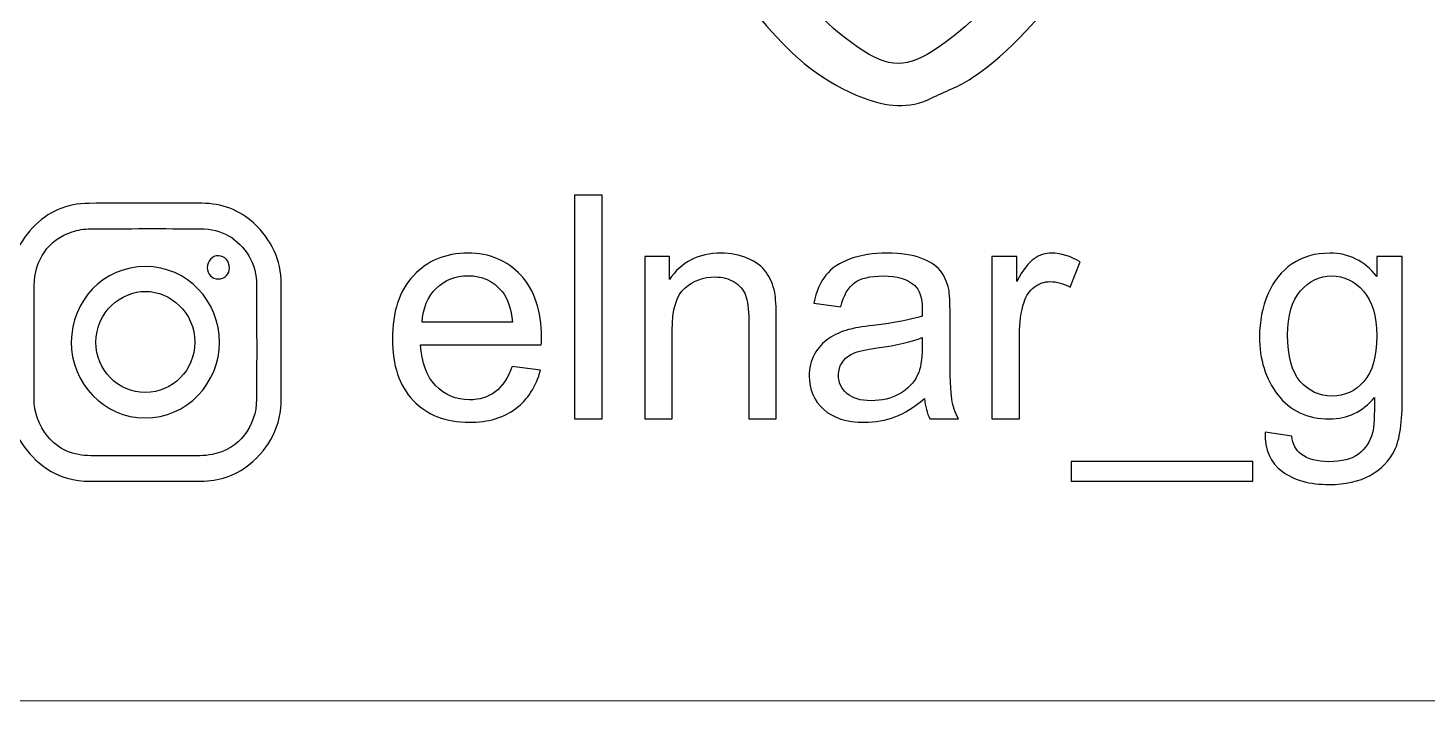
# Model space of a CAD drawing. Header units: millimetres. Extents: x -397.7 to -347.9, y -110.1 to -60.3.
# Drawn here: x -386.54 to -364.54, y -110.08 to -99.51 of the extents above; entities that cross this region are included whole.
import ezdxf

# ---------------------------------------------------------------- set-up
doc = ezdxf.new("R2010")
doc.units = ezdxf.units.MM
doc.header["$MEASUREMENT"] = 0
doc.layers.add('Layer 1', color=7, linetype='Continuous')

msp = doc.modelspace()

# ---------------------------------------------------------------- linework, layer by layer
at = {"layer": 'Layer 1', "color": 250, "lineweight": 18}
msp.add_open_spline([(-391.4236, -60.2835), (-391.4236, -60.2835), (-354.1362, -60.2835), (-354.1362, -60.2835), (-350.6903, -60.2835), (-347.8799, -63.0939), (-347.8799, -66.5398), (-347.8799, -66.5398), (-347.8799, -103.8272), (-347.8799, -103.8272), (-347.8799, -107.2731), (-350.6903, -110.0835), (-354.1362, -110.0835), (-354.1362, -110.0835), (-391.4236, -110.0835), (-391.4236, -110.0835), (-394.8695, -110.0835), (-397.6799, -107.2731), (-397.6799, -103.8272), (-397.6799, -103.8272), (-397.6799, -66.5398), (-397.6799, -66.5398), (-397.6799, -63.0939), (-394.8695, -60.2835), (-391.4236, -60.2835)], degree=3, knots=[0, 0, 0, 0, 0.125, 0.125, 0.125, 0.25, 0.25, 0.25, 0.375, 0.375, 0.375, 0.5, 0.5, 0.5, 0.625, 0.625, 0.625, 0.75, 0.75, 0.75, 0.875, 0.875, 0.875, 1, 1, 1, 1], dxfattribs=at)
msp.add_open_spline([(-391.4236, -60.2835), (-391.4236, -60.2835), (-354.1362, -60.2835), (-354.1362, -60.2835), (-350.6903, -60.2835), (-347.8799, -63.0939), (-347.8799, -66.5398), (-347.8799, -66.5398), (-347.8799, -103.8272), (-347.8799, -103.8272), (-347.8799, -107.2731), (-350.6903, -110.0835), (-354.1362, -110.0835), (-354.1362, -110.0835), (-391.4236, -110.0835), (-391.4236, -110.0835), (-394.8695, -110.0835), (-397.6799, -107.2731), (-397.6799, -103.8272), (-397.6799, -103.8272), (-397.6799, -66.5398), (-397.6799, -66.5398), (-397.6799, -63.0939), (-394.8695, -60.2835), (-391.4236, -60.2835)], degree=3, knots=[0, 0, 0, 0, 0.125, 0.125, 0.125, 0.25, 0.25, 0.25, 0.375, 0.375, 0.375, 0.5, 0.5, 0.5, 0.625, 0.625, 0.625, 0.75, 0.75, 0.75, 0.875, 0.875, 0.875, 1, 1, 1, 1], dxfattribs=at)
at = {"layer": 'Layer 1', "color": 240}
for points, knots in [([(-380.0322, -93.0108), (-379.7743, -92.6962), (-379.5168, -92.3813), (-379.2358, -92.0384), (-379.4155, -91.9986), (-379.5666, -91.9649), (-379.7176, -91.9309), (-380.7111, -91.7096), (-381.6604, -91.3887), (-382.4381, -90.6953), (-382.8928, -90.2902), (-383.1738, -89.7971), (-383.1805, -89.1672), (-383.1812, -89.0913), (-383.2494, -88.9905), (-383.3162, -88.9442), (-384.9283, -87.8229), (-385.59, -86.2516), (-385.5151, -84.3286), (-385.5143, -84.3088), (-385.5048, -84.2893), (-385.4943, -84.2512), (-385.4313, -84.2464), (-385.3642, -84.2397), (-385.2974, -84.2373), (-385.23, -84.2345), (-385.1624, -84.2366), (-385.0394, -84.2366), (-385.1, -84.1275), (-385.1291, -84.0551), (-385.1751, -83.9957), (-386.0364, -82.8843), (-386.6276, -81.647), (-386.9152, -80.2685), (-387.2556, -78.6378), (-387.2206, -77.0086), (-386.7425, -75.4185), (-386.2719, -73.8536), (-385.4215, -72.5116), (-384.09, -71.5191), (-383.8469, -71.3378), (-383.5675, -71.2037), (-383.2994, -71.0583), (-383.2133, -71.0118), (-383.1091, -70.999), (-382.9911, -71.013), (-383.035, -71.0524), (-383.0736, -71.1001), (-383.1232, -71.1298), (-384.1434, -71.7392), (-384.7919, -72.6651), (-385.2993, -73.7042), (-386.4491, -76.06), (-386.483, -78.4877), (-385.7223, -80.9537), (-385.4127, -81.9578), (-384.9333, -82.8818), (-384.2947, -83.7198), (-384.2704, -83.7519), (-384.252, -83.7887), (-384.2114, -83.8544), (-384.3472, -83.8645), (-384.463, -83.8601), (-384.5711, -83.8872), (-384.6254, -83.9008), (-384.7088, -83.9761), (-384.7054, -84.0169), (-384.6334, -84.8041), (-384.6424, -85.6056), (-384.3443, -86.3566), (-383.9886, -87.253), (-383.3716, -87.9355), (-382.581, -88.4687), (-382.4574, -88.5518), (-382.3837, -88.6341), (-382.3663, -88.7926), (-382.2621, -89.7418), (-381.6968, -90.3769), (-380.9048, -90.8243), (-380.1624, -91.2437), (-379.3632, -91.5235), (-378.517, -91.6585), (-378.4612, -91.6673), (-378.4089, -91.6984), (-378.3113, -91.7363), (-378.6392, -91.9765), (-378.9561, -92.1679), (-379.1265, -92.5403), (-378.9108, -92.5856), (-378.7151, -92.6163), (-378.5256, -92.6682), (-378.2579, -92.7419), (-377.9961, -92.8365), (-377.7288, -92.9112), (-377.589, -92.95), (-377.5448, -93.0142), (-377.5683, -93.1638), (-377.6397, -93.6166), (-377.6199, -94.0676), (-377.4612, -94.5017), (-377.2885, -94.9745), (-376.9825, -95.3438), (-376.5546, -95.6107), (-376.5144, -95.6358), (-376.4795, -95.6686), (-376.4314, -95.7067), (-376.7696, -96.0734), (-377.0552, -96.4611), (-377.1386, -96.9729), (-376.9174, -97.0102), (-376.7048, -97.0318), (-376.4996, -97.0832), (-375.7403, -97.2734), (-375.225, -97.7618), (-374.8118, -98.4116), (-374.465, -98.9571), (-374.0371, -99.4473), (-373.4947, -99.8188), (-373.0019, -100.1563), (-372.7301, -100.1512), (-372.2367, -99.8196), (-371.6405, -99.4194), (-371.2006, -98.8687), (-370.8217, -98.2786), (-370.38, -97.59), (-369.7799, -97.1788), (-368.9867, -97.0305), (-368.9182, -97.0181), (-368.8484, -97.015), (-368.7791, -97.0086), (-368.7196, -97.003), (-368.6598, -96.999), (-368.577, -96.9926), (-368.6832, -96.4722), (-368.9411, -96.0642), (-369.2647, -95.7462), (-368.9957, -95.4708), (-368.7056, -95.2358), (-368.4946, -94.9441), (-368.1557, -94.4754), (-368.0822, -93.9246), (-368.1347, -93.352), (-368.177, -92.8853), (-368.2577, -92.998), (-367.8013, -92.8442), (-367.4608, -92.7295), (-367.1023, -92.6682), (-366.752, -92.5824), (-366.7075, -92.5711), (-366.6649, -92.5536), (-366.6092, -92.5347), (-366.7655, -92.1647), (-367.0871, -91.9773), (-367.4252, -91.7355), (-367.3066, -91.694), (-367.2418, -91.6609), (-367.1735, -91.6488), (-366.2604, -91.491), (-365.3943, -91.1968), (-364.6143, -90.6945), (-363.919, -90.247), (-363.4358, -89.6383), (-363.36, -88.7783), (-363.3472, -88.6336), (-363.2772, -88.5622), (-363.1668, -88.4878), (-362.3529, -87.9375), (-361.7202, -87.2334), (-361.3605, -86.3072), (-361.1327, -85.7211), (-361.1165, -85.0974), (-361.0477, -84.4832), (-361.0441, -84.4488), (-361.0446, -84.4136), (-361.0433, -84.3789), (-361.0382, -84.2271), (-360.9745, -84.031), (-361.0456, -83.9363), (-361.1111, -83.8496), (-361.3221, -83.8724), (-361.4973, -83.842), (-361.4637, -83.7839), (-361.4357, -83.7249), (-361.3981, -83.6732), (-359.9563, -81.689), (-359.3765, -79.4652), (-359.5255, -77.0299), (-359.6278, -75.3657), (-360.187, -73.8692), (-361.1384, -72.5137), (-361.5037, -71.9929), (-361.9408, -71.537), (-362.4939, -71.205), (-362.5826, -71.1517), (-362.6606, -71.0797), (-362.7432, -71.0164), (-362.7317, -70.9966), (-362.72, -70.977), (-362.7085, -70.9571), (-362.5695, -71.0109), (-362.4252, -71.0543), (-362.2921, -71.1203), (-361.3818, -71.5698), (-360.7012, -72.2744), (-360.1225, -73.0908), (-359.149, -74.4652), (-358.6871, -76.0041), (-358.6104, -77.6782), (-358.5417, -79.176), (-358.7638, -80.6162), (-359.3581, -81.9954), (-359.6619, -82.701), (-360.0506, -83.3562), (-360.5274, -83.9594), (-360.5805, -84.0263), (-360.6213, -84.1028), (-360.6948, -84.2169), (-360.5122, -84.2288), (-360.3783, -84.2374), (-360.1864, -84.2501), (-360.2102, -84.6803), (-360.1977, -85.1122), (-360.2645, -85.5316), (-360.4894, -86.9512), (-361.1696, -88.1003), (-362.3753, -88.9126), (-362.5011, -88.9973), (-362.5551, -89.086), (-362.5554, -89.2487), (-362.5575, -89.837), (-362.8472, -90.2941), (-363.2692, -90.6772), (-363.9469, -91.2924), (-364.7677, -91.6209), (-365.6393, -91.8423), (-365.9127, -91.9118), (-366.1893, -91.9673), (-366.4946, -92.0357), (-366.2172, -92.3738), (-365.957, -92.6907), (-365.6561, -93.0574), (-365.7952, -93.0662), (-365.8651, -93.075), (-365.9351, -93.0745), (-366.3691, -93.0683), (-366.7939, -93.1162), (-367.1995, -93.2832), (-367.327, -93.336), (-367.3821, -93.4043), (-367.3653, -93.5665), (-367.279, -94.415), (-367.4349, -95.1898), (-368.1118, -95.7841), (-368.1587, -95.8252), (-368.2125, -95.8577), (-368.2617, -95.8963), (-368.3091, -95.9336), (-368.3547, -95.9736), (-368.3979, -96.0099), (-368.2666, -96.2166), (-368.141, -96.4067), (-368.0239, -96.6018), (-367.978, -96.679), (-367.9452, -96.7648), (-367.916, -96.8498), (-367.7846, -97.2348), (-367.8328, -97.3172), (-368.2221, -97.397), (-368.7237, -97.5001), (-369.2192, -97.6395), (-369.6004, -97.9944), (-369.8198, -98.1986), (-369.9729, -98.4739), (-370.1567, -98.7166), (-370.6067, -99.312), (-371.0858, -99.8814), (-371.7112, -100.3022), (-371.905, -100.4325), (-372.1327, -100.5116), (-372.3446, -100.6156), (-372.7014, -100.7901), (-373.0479, -100.7466), (-373.4113, -100.6118), (-374.0326, -100.3817), (-374.5136, -99.9685), (-374.933, -99.4803), (-375.2629, -99.0962), (-375.5723, -98.6925), (-375.865, -98.2794), (-376.0942, -97.9565), (-376.4037, -97.7542), (-376.7555, -97.6196), (-377.052, -97.5057), (-377.3654, -97.4302), (-377.677, -97.3643), (-377.8233, -97.3331), (-377.857, -97.2662), (-377.8541, -97.1389), (-377.847, -96.8328), (-377.7094, -96.5778), (-377.5436, -96.3335), (-377.474, -96.2312), (-377.3993, -96.1321), (-377.4227, -96.1127), (-377.5817, -95.902), (-377.7388, -95.6898), (-377.9001, -95.4812), (-378.3407, -94.9101), (-378.4253, -94.2509), (-378.3635, -93.5622), (-378.35, -93.412), (-378.3983, -93.3376), (-378.5168, -93.2897), (-378.9218, -93.1258), (-379.3457, -93.0659), (-379.7802, -93.0687), (-379.857, -93.0691), (-379.9339, -93.0687), (-380.0108, -93.0687), (-380.0179, -93.0495), (-380.025, -93.0299), (-380.0322, -93.0108)], [0, 0, 0, 0, 0.0093458, 0.0093458, 0.0093458, 0.0186916, 0.0186916, 0.0186916, 0.0280374, 0.0280374, 0.0280374, 0.0373832, 0.0373832, 0.0373832, 0.046729, 0.046729, 0.046729, 0.0560748, 0.0560748, 0.0560748, 0.0654206, 0.0654206, 0.0654206, 0.0747664, 0.0747664, 0.0747664, 0.0841121, 0.0841121, 0.0841121, 0.0934579, 0.0934579, 0.0934579, 0.1028037, 0.1028037, 0.1028037, 0.1121495, 0.1121495, 0.1121495, 0.1214953, 0.1214953, 0.1214953, 0.1308411, 0.1308411, 0.1308411, 0.1401869, 0.1401869, 0.1401869, 0.1495327, 0.1495327, 0.1495327, 0.1588785, 0.1588785, 0.1588785, 0.1682243, 0.1682243, 0.1682243, 0.1775701, 0.1775701, 0.1775701, 0.1869159, 0.1869159, 0.1869159, 0.1962617, 0.1962617, 0.1962617, 0.2056075, 0.2056075, 0.2056075, 0.2149533, 0.2149533, 0.2149533, 0.2242991, 0.2242991, 0.2242991, 0.2336449, 0.2336449, 0.2336449, 0.2429907, 0.2429907, 0.2429907, 0.2523364, 0.2523364, 0.2523364, 0.2616822, 0.2616822, 0.2616822, 0.271028, 0.271028, 0.271028, 0.2803738, 0.2803738, 0.2803738, 0.2897196, 0.2897196, 0.2897196, 0.2990654, 0.2990654, 0.2990654, 0.3084112, 0.3084112, 0.3084112, 0.317757, 0.317757, 0.317757, 0.3271028, 0.3271028, 0.3271028, 0.3364486, 0.3364486, 0.3364486, 0.3457944, 0.3457944, 0.3457944, 0.3551402, 0.3551402, 0.3551402, 0.364486, 0.364486, 0.364486, 0.3738318, 0.3738318, 0.3738318, 0.3831776, 0.3831776, 0.3831776, 0.3925234, 0.3925234, 0.3925234, 0.4018692, 0.4018692, 0.4018692, 0.411215, 0.411215, 0.411215, 0.4205607, 0.4205607, 0.4205607, 0.4299065, 0.4299065, 0.4299065, 0.4392523, 0.4392523, 0.4392523, 0.4485981, 0.4485981, 0.4485981, 0.4579439, 0.4579439, 0.4579439, 0.4672897, 0.4672897, 0.4672897, 0.4766355, 0.4766355, 0.4766355, 0.4859813, 0.4859813, 0.4859813, 0.4953271, 0.4953271, 0.4953271, 0.5046729, 0.5046729, 0.5046729, 0.5140187, 0.5140187, 0.5140187, 0.5233645, 0.5233645, 0.5233645, 0.5327103, 0.5327103, 0.5327103, 0.5420561, 0.5420561, 0.5420561, 0.5514019, 0.5514019, 0.5514019, 0.5607477, 0.5607477, 0.5607477, 0.5700935, 0.5700935, 0.5700935, 0.5794393, 0.5794393, 0.5794393, 0.588785, 0.588785, 0.588785, 0.5981308, 0.5981308, 0.5981308, 0.6074766, 0.6074766, 0.6074766, 0.6168224, 0.6168224, 0.6168224, 0.6261682, 0.6261682, 0.6261682, 0.635514, 0.635514, 0.635514, 0.6448598, 0.6448598, 0.6448598, 0.6542056, 0.6542056, 0.6542056, 0.6635514, 0.6635514, 0.6635514, 0.6728972, 0.6728972, 0.6728972, 0.682243, 0.682243, 0.682243, 0.6915888, 0.6915888, 0.6915888, 0.7009346, 0.7009346, 0.7009346, 0.7102804, 0.7102804, 0.7102804, 0.7196262, 0.7196262, 0.7196262, 0.728972, 0.728972, 0.728972, 0.7383178, 0.7383178, 0.7383178, 0.7476636, 0.7476636, 0.7476636, 0.7570093, 0.7570093, 0.7570093, 0.7663551, 0.7663551, 0.7663551, 0.7757009, 0.7757009, 0.7757009, 0.7850467, 0.7850467, 0.7850467, 0.7943925, 0.7943925, 0.7943925, 0.8037383, 0.8037383, 0.8037383, 0.8130841, 0.8130841, 0.8130841, 0.8224299, 0.8224299, 0.8224299, 0.8317757, 0.8317757, 0.8317757, 0.8411215, 0.8411215, 0.8411215, 0.8504673, 0.8504673, 0.8504673, 0.8598131, 0.8598131, 0.8598131, 0.8691589, 0.8691589, 0.8691589, 0.8785047, 0.8785047, 0.8785047, 0.8878505, 0.8878505, 0.8878505, 0.8971963, 0.8971963, 0.8971963, 0.9065421, 0.9065421, 0.9065421, 0.9158879, 0.9158879, 0.9158879, 0.9252336, 0.9252336, 0.9252336, 0.9345794, 0.9345794, 0.9345794, 0.9439252, 0.9439252, 0.9439252, 0.953271, 0.953271, 0.953271, 0.9626168, 0.9626168, 0.9626168, 0.9719626, 0.9719626, 0.9719626, 0.9813084, 0.9813084, 0.9813084, 0.9906542, 0.9906542, 0.9906542, 1, 1, 1, 1]), ([(-382.5581, -104.4503), (-382.5581, -104.7432), (-382.5565, -105.0366), (-382.5586, -105.3296), (-382.5614, -105.7576), (-382.7281, -106.1039), (-383.066, -106.373), (-383.29, -106.551), (-383.5418, -106.63), (-383.8216, -106.6313), (-384.4018, -106.6329), (-384.9822, -106.6313), (-385.5628, -106.6321), (-385.8119, -106.6321), (-386.0458, -106.5727), (-386.2491, -106.4299), (-386.5612, -106.2109), (-386.7619, -105.9155), (-386.8152, -105.5313), (-386.8245, -105.4633), (-386.8281, -105.3945), (-386.8281, -105.3263), (-386.8292, -104.7398), (-386.8285, -104.1538), (-386.8289, -103.5675), (-386.8292, -103.2144), (-386.7097, -102.9106), (-386.4669, -102.6521), (-386.2249, -102.3939), (-385.9258, -102.27), (-385.5775, -102.2676), (-384.987, -102.2632), (-384.3963, -102.2653), (-383.806, -102.2671), (-383.4947, -102.2681), (-383.2164, -102.3699), (-382.9886, -102.5812), (-382.7138, -102.8367), (-382.561, -103.1539), (-382.5586, -103.5349), (-382.5565, -103.8397), (-382.5581, -104.145), (-382.5581, -104.4503)], [0, 0, 0, 0, 0.0714286, 0.0714286, 0.0714286, 0.1428571, 0.1428571, 0.1428571, 0.2142857, 0.2142857, 0.2142857, 0.2857143, 0.2857143, 0.2857143, 0.3571429, 0.3571429, 0.3571429, 0.4285714, 0.4285714, 0.4285714, 0.5, 0.5, 0.5, 0.5714286, 0.5714286, 0.5714286, 0.6428571, 0.6428571, 0.6428571, 0.7142857, 0.7142857, 0.7142857, 0.7857143, 0.7857143, 0.7857143, 0.8571429, 0.8571429, 0.8571429, 0.9285714, 0.9285714, 0.9285714, 1, 1, 1, 1]), ([(-377.949, -105.6524), (-377.949, -105.6524), (-377.949, -102.1366), (-377.949, -102.1366), (-377.949, -102.1366), (-377.5169, -102.1366), (-377.5169, -102.1366), (-377.5169, -102.1366), (-377.5169, -105.6524), (-377.5169, -105.6524), (-377.5169, -105.6524), (-377.949, -105.6524), (-377.949, -105.6524)], [0, 0, 0, 0, 0.25, 0.25, 0.25, 0.5, 0.5, 0.5, 0.75, 0.75, 0.75, 1, 1, 1, 1]), ([(-386.4408, -104.4495), (-386.4408, -104.7424), (-386.4401, -105.0357), (-386.4414, -105.3288), (-386.4421, -105.5538), (-386.371, -105.7552), (-386.2296, -105.9265), (-386.0555, -106.1369), (-385.8219, -106.2311), (-385.551, -106.2313), (-384.9788, -106.2326), (-384.4064, -106.2326), (-383.8342, -106.2311), (-383.7697, -106.2306), (-383.7048, -106.2237), (-383.6415, -106.2118), (-383.2212, -106.1301), (-382.9497, -105.7621), (-382.9471, -105.345), (-382.943, -104.7469), (-382.9454, -104.1487), (-382.9464, -103.5504), (-382.9466, -103.3922), (-382.9838, -103.2403), (-383.0631, -103.1044), (-383.2334, -102.8135), (-383.4952, -102.6692), (-383.83, -102.6672), (-384.4063, -102.6637), (-384.9827, -102.6641), (-385.559, -102.6684), (-385.6542, -102.6688), (-385.7534, -102.6848), (-385.8441, -102.7139), (-386.2136, -102.8338), (-386.4385, -103.1588), (-386.4407, -103.5643), (-386.4421, -103.8592), (-386.4408, -104.1546), (-386.4408, -104.4495)], [0, 0, 0, 0, 0.0769231, 0.0769231, 0.0769231, 0.1538462, 0.1538462, 0.1538462, 0.2307692, 0.2307692, 0.2307692, 0.3076923, 0.3076923, 0.3076923, 0.3846154, 0.3846154, 0.3846154, 0.4615385, 0.4615385, 0.4615385, 0.5384615, 0.5384615, 0.5384615, 0.6153846, 0.6153846, 0.6153846, 0.6923077, 0.6923077, 0.6923077, 0.7692308, 0.7692308, 0.7692308, 0.8461538, 0.8461538, 0.8461538, 0.9230769, 0.9230769, 0.9230769, 1, 1, 1, 1]), ([(-383.7225, -103.2778), (-383.7175, -103.1763), (-383.6502, -103.0887), (-383.5439, -103.0904), (-383.441, -103.0916), (-383.3739, -103.1799), (-383.3716, -103.2778), (-383.3693, -103.3765), (-383.4482, -103.4545), (-383.5468, -103.4545), (-383.6456, -103.4545), (-383.7226, -103.377), (-383.7225, -103.2778)], [0, 0, 0, 0, 0.25, 0.25, 0.25, 0.5, 0.5, 0.5, 0.75, 0.75, 0.75, 1, 1, 1, 1]), ([(-378.9319, -104.8275), (-378.9319, -104.8275), (-378.485, -104.8864), (-378.485, -104.8864), (-378.5546, -105.1458), (-378.6847, -105.348), (-378.8746, -105.4912), (-379.0645, -105.6344), (-379.3067, -105.7064), (-379.6021, -105.7064), (-379.9737, -105.7064), (-380.2683, -105.5918), (-380.486, -105.3627), (-380.7037, -105.1344), (-380.8125, -104.8127), (-380.8125, -104.3995), (-380.8125, -103.9723), (-380.7029, -103.64), (-380.4827, -103.4043), (-380.2626, -103.1678), (-379.9769, -103.0499), (-379.6259, -103.0499), (-379.2862, -103.0499), (-379.0088, -103.1653), (-378.7936, -103.3969), (-378.5783, -103.6285), (-378.4703, -103.9543), (-378.4703, -104.3741), (-378.4703, -104.3995), (-378.4711, -104.4379), (-378.4728, -104.4887), (-378.4728, -104.4887), (-380.3706, -104.4887), (-380.3706, -104.4887), (-380.3542, -104.7677), (-380.2757, -104.9821), (-380.1333, -105.1303), (-379.9917, -105.2784), (-379.8141, -105.3529), (-379.6021, -105.3529), (-379.4442, -105.3529), (-379.3091, -105.3111), (-379.1978, -105.2277), (-379.0857, -105.1442), (-378.9973, -105.0108), (-378.9319, -104.8275)], [0, 0, 0, 0, 0.0666667, 0.0666667, 0.0666667, 0.1333333, 0.1333333, 0.1333333, 0.2, 0.2, 0.2, 0.2666667, 0.2666667, 0.2666667, 0.3333333, 0.3333333, 0.3333333, 0.4, 0.4, 0.4, 0.4666667, 0.4666667, 0.4666667, 0.5333333, 0.5333333, 0.5333333, 0.6, 0.6, 0.6, 0.6666667, 0.6666667, 0.6666667, 0.7333333, 0.7333333, 0.7333333, 0.8, 0.8, 0.8, 0.8666667, 0.8666667, 0.8666667, 0.9333333, 0.9333333, 0.9333333, 1, 1, 1, 1]), ([(-376.8483, -105.6524), (-376.8483, -105.6524), (-376.8483, -103.104), (-376.8483, -103.104), (-376.8483, -103.104), (-376.4604, -103.104), (-376.4604, -103.104), (-376.4604, -103.104), (-376.4604, -103.4657), (-376.4604, -103.4657), (-376.2738, -103.1882), (-376.0037, -103.0499), (-375.651, -103.0499), (-375.4972, -103.0499), (-375.3564, -103.0778), (-375.2279, -103.1326), (-375.0994, -103.1874), (-375.0029, -103.2603), (-374.939, -103.3495), (-374.8752, -103.4387), (-374.8302, -103.5451), (-374.8048, -103.6678), (-374.7893, -103.748), (-374.7811, -103.888), (-374.7811, -104.0877), (-374.7811, -104.0877), (-374.7811, -105.6524), (-374.7811, -105.6524), (-374.7811, -105.6524), (-375.2132, -105.6524), (-375.2132, -105.6524), (-375.2132, -105.6524), (-375.2132, -104.104), (-375.2132, -104.104), (-375.2132, -103.9281), (-375.2296, -103.7963), (-375.2631, -103.7096), (-375.2967, -103.6228), (-375.3564, -103.5532), (-375.4415, -103.5009), (-375.5266, -103.4493), (-375.6273, -103.4231), (-375.7419, -103.4231), (-375.9252, -103.4231), (-376.0831, -103.4812), (-376.2165, -103.5983), (-376.3499, -103.7145), (-376.4162, -103.9363), (-376.4162, -104.262), (-376.4162, -104.262), (-376.4162, -105.6524), (-376.4162, -105.6524), (-376.4162, -105.6524), (-376.8483, -105.6524), (-376.8483, -105.6524)], [0, 0, 0, 0, 0.0555556, 0.0555556, 0.0555556, 0.1111111, 0.1111111, 0.1111111, 0.1666667, 0.1666667, 0.1666667, 0.2222222, 0.2222222, 0.2222222, 0.2777778, 0.2777778, 0.2777778, 0.3333333, 0.3333333, 0.3333333, 0.3888889, 0.3888889, 0.3888889, 0.4444444, 0.4444444, 0.4444444, 0.5, 0.5, 0.5, 0.5555556, 0.5555556, 0.5555556, 0.6111111, 0.6111111, 0.6111111, 0.6666667, 0.6666667, 0.6666667, 0.7222222, 0.7222222, 0.7222222, 0.7777778, 0.7777778, 0.7777778, 0.8333333, 0.8333333, 0.8333333, 0.8888889, 0.8888889, 0.8888889, 0.9444444, 0.9444444, 0.9444444, 1, 1, 1, 1]), ([(-372.4528, -105.3332), (-372.6132, -105.4699), (-372.7679, -105.5657), (-372.916, -105.6221), (-373.0642, -105.6786), (-373.2229, -105.7064), (-373.3932, -105.7064), (-373.673, -105.7064), (-373.8883, -105.6385), (-374.0389, -105.5018), (-374.1894, -105.366), (-374.2647, -105.1917), (-374.2647, -104.9797), (-374.2647, -104.8553), (-374.2361, -104.7415), (-374.1796, -104.6384), (-374.1223, -104.5353), (-374.0479, -104.4535), (-373.9562, -104.3913), (-373.8637, -104.3291), (-373.7606, -104.2816), (-373.6452, -104.2497), (-373.5601, -104.2276), (-373.4316, -104.2063), (-373.2606, -104.185), (-372.9119, -104.1441), (-372.6542, -104.0942), (-372.4897, -104.0369), (-372.488, -103.978), (-372.4872, -103.9403), (-372.4872, -103.9248), (-372.4872, -103.7497), (-372.5281, -103.6261), (-372.61, -103.5541), (-372.7204, -103.4567), (-372.8849, -103.4084), (-373.1026, -103.4084), (-373.3064, -103.4084), (-373.457, -103.4444), (-373.5536, -103.5156), (-373.6509, -103.5868), (-373.7221, -103.7128), (-373.7688, -103.8945), (-373.7688, -103.8945), (-374.1911, -103.8356), (-374.1911, -103.8356), (-374.1526, -103.6547), (-374.0896, -103.5082), (-374.0012, -103.3969), (-373.9128, -103.2856), (-373.7852, -103.2005), (-373.6182, -103.14), (-373.4521, -103.0802), (-373.2581, -103.0499), (-373.0388, -103.0499), (-372.8211, -103.0499), (-372.6435, -103.0753), (-372.5068, -103.1269), (-372.371, -103.1784), (-372.2703, -103.2423), (-372.2065, -103.32), (-372.1427, -103.3978), (-372.0977, -103.496), (-372.0715, -103.6146), (-372.0575, -103.6883), (-372.0502, -103.8209), (-372.0502, -104.0115), (-372.0502, -104.0115), (-372.0502, -104.5844), (-372.0502, -104.5844), (-372.0502, -104.9846), (-372.0412, -105.2375), (-372.0232, -105.3447), (-372.006, -105.4519), (-371.97, -105.5542), (-371.9176, -105.6524), (-371.9176, -105.6524), (-372.3694, -105.6524), (-372.3694, -105.6524), (-372.4127, -105.5616), (-372.4406, -105.4552), (-372.4528, -105.3332)], [0, 0, 0, 0, 0.037037, 0.037037, 0.037037, 0.0740741, 0.0740741, 0.0740741, 0.1111111, 0.1111111, 0.1111111, 0.1481481, 0.1481481, 0.1481481, 0.1851852, 0.1851852, 0.1851852, 0.2222222, 0.2222222, 0.2222222, 0.2592593, 0.2592593, 0.2592593, 0.2962963, 0.2962963, 0.2962963, 0.3333333, 0.3333333, 0.3333333, 0.3703704, 0.3703704, 0.3703704, 0.4074074, 0.4074074, 0.4074074, 0.4444444, 0.4444444, 0.4444444, 0.4814815, 0.4814815, 0.4814815, 0.5185185, 0.5185185, 0.5185185, 0.5555556, 0.5555556, 0.5555556, 0.5925926, 0.5925926, 0.5925926, 0.6296296, 0.6296296, 0.6296296, 0.6666667, 0.6666667, 0.6666667, 0.7037037, 0.7037037, 0.7037037, 0.7407407, 0.7407407, 0.7407407, 0.7777778, 0.7777778, 0.7777778, 0.8148148, 0.8148148, 0.8148148, 0.8518519, 0.8518519, 0.8518519, 0.8888889, 0.8888889, 0.8888889, 0.9259259, 0.9259259, 0.9259259, 0.962963, 0.962963, 0.962963, 1, 1, 1, 1]), ([(-371.3914, -105.6524), (-371.3914, -105.6524), (-371.3914, -103.104), (-371.3914, -103.104), (-371.3914, -103.104), (-371.0035, -103.104), (-371.0035, -103.104), (-371.0035, -103.104), (-371.0035, -103.4943), (-371.0035, -103.4943), (-370.9045, -103.3135), (-370.8128, -103.194), (-370.7285, -103.1367), (-370.6442, -103.0786), (-370.5518, -103.0499), (-370.4511, -103.0499), (-370.3054, -103.0499), (-370.1573, -103.0958), (-370.0067, -103.1866), (-370.0067, -103.1866), (-370.1606, -103.5852), (-370.1606, -103.5852), (-370.2653, -103.5262), (-370.3701, -103.4968), (-370.4748, -103.4968), (-370.569, -103.4968), (-370.6532, -103.5254), (-370.7277, -103.5819), (-370.8022, -103.6384), (-370.8554, -103.7169), (-370.8873, -103.8176), (-370.9356, -103.9706), (-370.9593, -104.1384), (-370.9593, -104.3209), (-370.9593, -104.3209), (-370.9593, -105.6524), (-370.9593, -105.6524), (-370.9593, -105.6524), (-371.3914, -105.6524), (-371.3914, -105.6524)], [0, 0, 0, 0, 0.0769231, 0.0769231, 0.0769231, 0.1538462, 0.1538462, 0.1538462, 0.2307692, 0.2307692, 0.2307692, 0.3076923, 0.3076923, 0.3076923, 0.3846154, 0.3846154, 0.3846154, 0.4615385, 0.4615385, 0.4615385, 0.5384615, 0.5384615, 0.5384615, 0.6153846, 0.6153846, 0.6153846, 0.6923077, 0.6923077, 0.6923077, 0.7692308, 0.7692308, 0.7692308, 0.8461538, 0.8461538, 0.8461538, 0.9230769, 0.9230769, 0.9230769, 1, 1, 1, 1]), ([(-367.0999, -105.8635), (-367.0999, -105.8635), (-366.6825, -105.9225), (-366.6825, -105.9225), (-366.6653, -106.0518), (-366.6162, -106.1459), (-366.536, -106.2056), (-366.4288, -106.285), (-366.2823, -106.3251), (-366.0966, -106.3251), (-365.8969, -106.3251), (-365.7422, -106.285), (-365.6334, -106.2056), (-365.5245, -106.1262), (-365.4509, -106.0141), (-365.4124, -105.8709), (-365.3903, -105.7833), (-365.3797, -105.5992), (-365.3813, -105.3185), (-365.5703, -105.5411), (-365.8052, -105.6524), (-366.0867, -105.6524), (-366.437, -105.6524), (-366.7087, -105.5264), (-366.9002, -105.2735), (-367.0925, -105.0214), (-367.1883, -104.7186), (-367.1883, -104.3659), (-367.1883, -104.1228), (-367.1441, -103.8986), (-367.0565, -103.6932), (-366.969, -103.4878), (-366.8413, -103.3298), (-366.6743, -103.2177), (-366.5074, -103.1056), (-366.311, -103.0499), (-366.0851, -103.0499), (-365.7848, -103.0499), (-365.5368, -103.1727), (-365.342, -103.4182), (-365.342, -103.4182), (-365.342, -103.104), (-365.342, -103.104), (-365.342, -103.104), (-364.9443, -103.104), (-364.9443, -103.104), (-364.9443, -103.104), (-364.9443, -105.3046), (-364.9443, -105.3046), (-364.9443, -105.7015), (-364.9844, -105.9822), (-365.0654, -106.1475), (-365.1456, -106.3128), (-365.2741, -106.4438), (-365.4484, -106.5395), (-365.6235, -106.6353), (-365.8388, -106.6836), (-366.0941, -106.6836), (-366.3977, -106.6836), (-366.6424, -106.6156), (-366.829, -106.479), (-367.0164, -106.3431), (-367.1065, -106.1377), (-367.0999, -105.8635)], [0, 0, 0, 0, 0.047619, 0.047619, 0.047619, 0.0952381, 0.0952381, 0.0952381, 0.1428571, 0.1428571, 0.1428571, 0.1904762, 0.1904762, 0.1904762, 0.2380952, 0.2380952, 0.2380952, 0.2857143, 0.2857143, 0.2857143, 0.3333333, 0.3333333, 0.3333333, 0.3809524, 0.3809524, 0.3809524, 0.4285714, 0.4285714, 0.4285714, 0.4761905, 0.4761905, 0.4761905, 0.5238095, 0.5238095, 0.5238095, 0.5714286, 0.5714286, 0.5714286, 0.6190476, 0.6190476, 0.6190476, 0.6666667, 0.6666667, 0.6666667, 0.7142857, 0.7142857, 0.7142857, 0.7619048, 0.7619048, 0.7619048, 0.8095238, 0.8095238, 0.8095238, 0.8571429, 0.8571429, 0.8571429, 0.9047619, 0.9047619, 0.9047619, 0.952381, 0.952381, 0.952381, 1, 1, 1, 1]), ([(-383.5289, -104.4515), (-383.529, -105.0897), (-384.0423, -105.6409), (-384.6977, -105.6385), (-385.3503, -105.6361), (-385.8622, -105.0832), (-385.858, -104.4427), (-385.8538, -103.8), (-385.3542, -103.2603), (-384.6921, -103.2606), (-384.0292, -103.2613), (-383.5282, -103.8054), (-383.5289, -104.4515)], [0, 0, 0, 0, 0.25, 0.25, 0.25, 0.5, 0.5, 0.5, 0.75, 0.75, 0.75, 1, 1, 1, 1]), ([(-380.346, -104.1351), (-380.346, -104.1351), (-378.927, -104.1351), (-378.927, -104.1351), (-378.9458, -103.9207), (-379.0006, -103.7603), (-379.0898, -103.6531), (-379.2265, -103.487), (-379.4049, -103.4035), (-379.6234, -103.4035), (-379.8215, -103.4035), (-379.9876, -103.4698), (-380.1226, -103.6023), (-380.2568, -103.7349), (-380.3313, -103.9125), (-380.346, -104.1351)], [0, 0, 0, 0, 0.2, 0.2, 0.2, 0.4, 0.4, 0.4, 0.6, 0.6, 0.6, 0.8, 0.8, 0.8, 1, 1, 1, 1]), ([(-366.7464, -104.3348), (-366.7464, -104.6679), (-366.6801, -104.9109), (-366.5475, -105.064), (-366.4141, -105.217), (-366.248, -105.2939), (-366.0483, -105.2939), (-365.8494, -105.2939), (-365.6833, -105.2178), (-365.5482, -105.0656), (-365.414, -104.9134), (-365.3469, -104.6744), (-365.3469, -104.3487), (-365.3469, -104.0377), (-365.4165, -103.8029), (-365.5548, -103.6449), (-365.6931, -103.487), (-365.8601, -103.4084), (-366.0548, -103.4084), (-366.2471, -103.4084), (-366.41, -103.4861), (-366.545, -103.6416), (-366.6793, -103.7971), (-366.7464, -104.0279), (-366.7464, -104.3348)], [0, 0, 0, 0, 0.125, 0.125, 0.125, 0.25, 0.25, 0.25, 0.375, 0.375, 0.375, 0.5, 0.5, 0.5, 0.625, 0.625, 0.625, 0.75, 0.75, 0.75, 0.875, 0.875, 0.875, 1, 1, 1, 1]), ([(-384.694, -105.2371), (-384.2632, -105.2375), (-383.9181, -104.8883), (-383.9172, -104.4503), (-383.9159, -103.9812), (-384.3008, -103.6522), (-384.6897, -103.6498), (-385.077, -103.6476), (-385.4702, -103.9748), (-385.4698, -104.449), (-385.4697, -104.8873), (-385.1256, -105.2362), (-384.694, -105.2371)], [0, 0, 0, 0, 0.25, 0.25, 0.25, 0.5, 0.5, 0.5, 0.75, 0.75, 0.75, 1, 1, 1, 1]), ([(-372.4872, -104.3757), (-372.6443, -104.4396), (-372.88, -104.4936), (-373.1943, -104.5378), (-373.3727, -104.5631), (-373.4987, -104.5918), (-373.5724, -104.6237), (-373.646, -104.6556), (-373.7025, -104.7023), (-373.7426, -104.7628), (-373.7827, -104.8242), (-373.8032, -104.8921), (-373.8032, -104.9674), (-373.8032, -105.0812), (-373.7598, -105.1769), (-373.6722, -105.253), (-373.5847, -105.3291), (-373.457, -105.3676), (-373.2892, -105.3676), (-373.1231, -105.3676), (-372.975, -105.3316), (-372.8448, -105.2588), (-372.7155, -105.1867), (-372.6198, -105.0877), (-372.5592, -104.9625), (-372.5126, -104.8651), (-372.4897, -104.7219), (-372.4897, -104.5329), (-372.4897, -104.5329), (-372.4872, -104.3757), (-372.4872, -104.3757)], [0, 0, 0, 0, 0.1, 0.1, 0.1, 0.2, 0.2, 0.2, 0.3, 0.3, 0.3, 0.4, 0.4, 0.4, 0.5, 0.5, 0.5, 0.6, 0.6, 0.6, 0.7, 0.7, 0.7, 0.8, 0.8, 0.8, 0.9, 0.9, 0.9, 1, 1, 1, 1]), ([(-370.1492, -106.6295), (-370.1492, -106.6295), (-370.1492, -106.3202), (-370.1492, -106.3202), (-370.1492, -106.3202), (-367.2914, -106.3202), (-367.2914, -106.3202), (-367.2914, -106.3202), (-367.2914, -106.6295), (-367.2914, -106.6295), (-367.2914, -106.6295), (-370.1492, -106.6295), (-370.1492, -106.6295)], [0, 0, 0, 0, 0.25, 0.25, 0.25, 0.5, 0.5, 0.5, 0.75, 0.75, 0.75, 1, 1, 1, 1])]:
    msp.add_open_spline(points, degree=3, knots=knots, dxfattribs=at)

doc.saveas('drawing.dxf')
